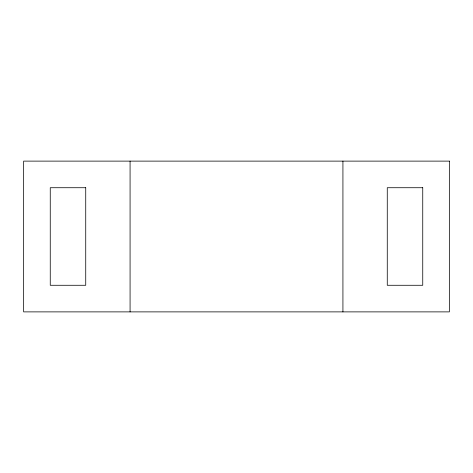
<?xml version="1.0" encoding="UTF-8"?>
<svg xmlns="http://www.w3.org/2000/svg" width="473" height="473" viewBox="0 0 473 473"><rect width="100%" height="100%" fill="white"/><g stroke="black" fill="none" stroke-linecap="round" stroke-linejoin="round"><path stroke-width="0.71" d="M342.925 161.116L342.925 311.884M130.075 161.116L130.075 311.884M449.35 161.116L23.65 161.116L23.65 311.884L449.35 311.884L449.35 161.116M85.731 187.722L50.256 187.722L50.256 285.278L85.731 285.278L85.731 187.722M422.744 187.722L387.269 187.722L387.269 285.278L422.744 285.278L422.744 187.722"/></g></svg>
